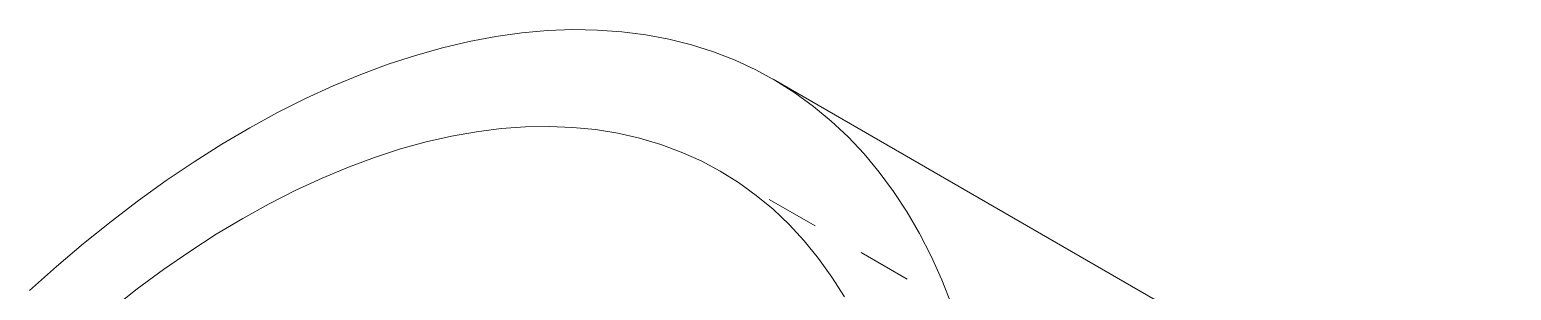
# Model space of a CAD drawing. Header units: inches. Extents: x 0.2 to 32.9, y 0.2 to 23.2.
# Drawn here: x 21.554 to 24.347, y 6.711 to 7.203 of the extents above; entities that cross this region are included whole.
import ezdxf

# ---------------------------------------------------------------- set-up
doc = ezdxf.new("R2010")
doc.units = ezdxf.units.IN
doc.header["$MEASUREMENT"] = 0
doc.linetypes.add('HIDDEN', pattern=[0.075, 0.05, -0.025])

msp = doc.modelspace()

# ---------------------------------------------------------------- linework, layer by layer
at = {"color": 7, "linetype": 'Continuous', "lineweight": 15}
msp.add_line((24.347299, 6.305815), (22.955713, 7.109161), dxfattribs=at)
at = {"color": 7, "linetype": 'HIDDEN', "lineweight": 0}
msp.add_line((24.247307, 6.132606), (22.855721, 6.935951), dxfattribs=at)
at = {"color": 7, "linetype": 'Continuous', "lineweight": 15, "flags": 128}
for points in [[(23.291574, 6.684494), (23.273388, 6.73096), (23.253381, 6.775555), (23.231581, 6.818217), (23.208018, 6.858888), (23.182724, 6.89751), (23.155734, 6.934031), (23.127085, 6.9684), (23.096818, 7.000569), (23.064974, 7.030495), (23.031597, 7.058136), (22.996733, 7.083453), (22.96043, 7.106412), (22.922739, 7.12698), (22.883712, 7.145131), (22.843402, 7.160837), (22.801865, 7.174078), (22.759159, 7.184836), (22.715342, 7.193095), (22.670476, 7.198844), (22.624622, 7.202075), (22.577844, 7.202784), (22.530206, 7.20097), (22.481774, 7.196635), (22.432615, 7.189785), (22.382797, 7.180429), (22.332389, 7.168582), (22.28146, 7.154258), (22.230082, 7.137478), (22.178324, 7.118265), (22.126258, 7.096645), (22.073958, 7.072649), (22.021493, 7.046309), (21.968938, 7.017663), (21.916365, 6.986748), (21.863846, 6.95361), (21.811455, 6.918292), (21.759263, 6.880844), (21.707342, 6.841318), (21.655765, 6.799767), (21.604603, 6.756251), (21.553925, 6.710829)], [(23.08986, 6.699009), (23.0663, 6.736307), (23.041028, 6.77151), (23.014082, 6.804562), (22.985504, 6.835414), (22.955339, 6.864016), (22.923633, 6.890326), (22.890434, 6.914303), (22.855794, 6.935909), (22.819766, 6.955112), (22.782406, 6.971881), (22.743772, 6.986191), (22.703922, 6.99802), (22.662919, 7.00735), (22.620826, 7.014166), (22.577707, 7.018458), (22.533629, 7.020218), (22.488661, 7.019446), (22.44287, 7.01614), (22.396329, 7.010308), (22.349108, 7.001957), (22.301281, 6.9911), (22.252921, 6.977755), (22.204103, 6.961942), (22.154902, 6.943684), (22.105395, 6.923012), (22.055656, 6.899955), (22.005763, 6.874551), (21.955794, 6.846837), (21.905824, 6.816857), (21.855932, 6.784657), (21.806193, 6.750286), (21.756685, 6.713799), (21.707484, 6.67525)]]:
    msp.add_lwpolyline(points, dxfattribs=at)

doc.saveas('drawing.dxf')
